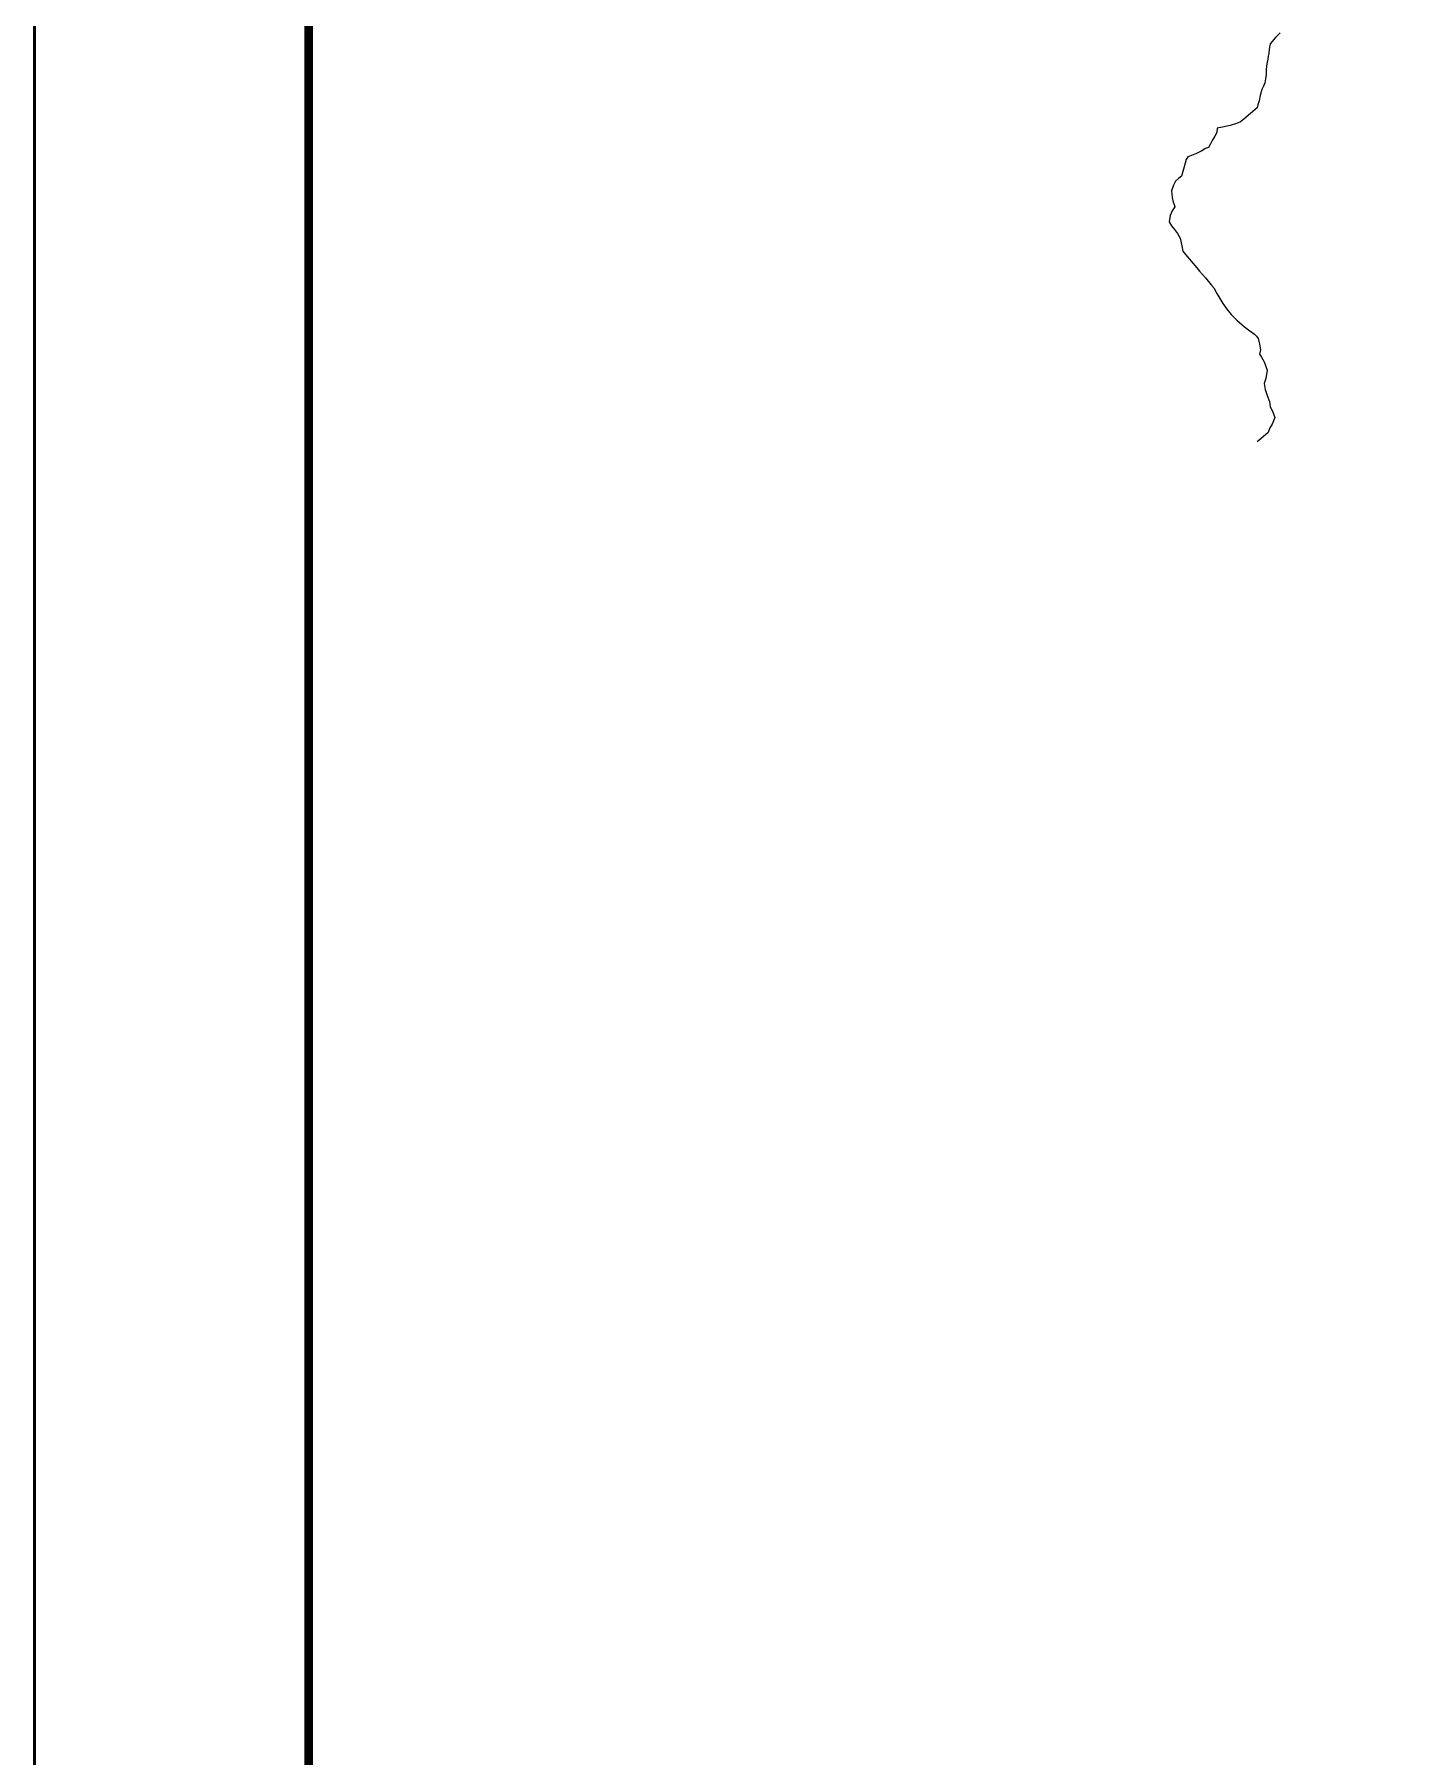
# Model space of a CAD drawing. Header units: metres. Extents: x 354768 to 355417, y 9249536 to 9250102.
# Drawn here: x 354798.5 to 354829.6, y 9249795.25 to 9249834.51 of the extents above; entities that cross this region are included whole.
import ezdxf

# ---------------------------------------------------------------- set-up
doc = ezdxf.new("R2010")
doc.units = ezdxf.units.M
doc.header["$LTSCALE"] = 0.25
doc.layers.add('CURVAS', color=33, linetype='CONTINUOUS', lineweight=13, true_color=0xb08860)
doc.layers.add('MARCO', color=7, linetype='CONTINUOUS', lineweight=50)

# ---------------------------------------------------------------- blocks, each defined once
blk = doc.blocks.new('CURVAS_DE_NIVEL')
at = {"layer": 'CURVAS'}
blk.add_lwpolyline([(354826.902, 9249834.544), (354826.796, 9249834.44), (354826.673, 9249834.299), (354826.648, 9249834.175), (354826.641, 9249834.077), (354826.628, 9249834.013), (354826.614, 9249833.95), (354826.599, 9249833.875), (354826.585, 9249833.791), (354826.58, 9249833.7), (354826.576, 9249833.598), (354826.566, 9249833.498), (354826.552, 9249833.407), (354826.515, 9249833.329), (354826.477, 9249833.252), (354826.446, 9249833.117), (354826.423, 9249833), (354826.404, 9249832.949), (354826.387, 9249832.904), (354826.377, 9249832.838), (354826.225, 9249832.709), (354826.067, 9249832.577), (354825.995, 9249832.516), (354825.902, 9249832.483), (354825.756, 9249832.438), (354825.581, 9249832.4), (354825.462, 9249832.372), (354825.455, 9249832.274), (354825.408, 9249832.194), (354825.348, 9249832.094), (354825.3, 9249832.003), (354825.265, 9249831.936), (354825.198, 9249831.909), (354825.112, 9249831.86), (354824.991, 9249831.793), (354824.875, 9249831.748), (354824.796, 9249831.718), (354824.756, 9249831.659), (354824.735, 9249831.577), (354824.697, 9249831.436), (354824.646, 9249831.279), (354824.581, 9249831.223), (354824.515, 9249831.168), (354824.465, 9249831.073), (354824.423, 9249830.943), (354824.436, 9249830.795), (354824.458, 9249830.69), (354824.482, 9249830.635), (354824.501, 9249830.581), (354824.469, 9249830.536), (354824.433, 9249830.49), (354824.393, 9249830.379), (354824.367, 9249830.238), (354824.42, 9249830.15), (354824.491, 9249830.064), (354824.556, 9249829.97), (354824.616, 9249829.862), (354824.656, 9249829.694), (354824.68, 9249829.569), (354824.74, 9249829.497), (354824.87, 9249829.341), (354825.001, 9249829.186), (354825.062, 9249829.114), (354825.193, 9249828.959), (354825.324, 9249828.804), (354825.386, 9249828.732), (354825.453, 9249828.606), (354825.592, 9249828.376), (354825.686, 9249828.245), (354825.783, 9249828.128), (354825.914, 9249827.994), (354826.085, 9249827.846), (354826.238, 9249827.731), (354826.313, 9249827.676), (354826.356, 9249827.63), (354826.395, 9249827.581), (354826.426, 9249827.449), (354826.45, 9249827.321), (354826.429, 9249827.224), (354826.47, 9249827.154), (354826.534, 9249827.045), (354826.605, 9249826.854), (354826.575, 9249826.663), (354826.536, 9249826.556), (354826.545, 9249826.504), (354826.559, 9249826.416), (354826.605, 9249826.282), (354826.652, 9249826.14), (354826.662, 9249826.078), (354826.672, 9249826.017), (354826.727, 9249825.92), (354826.776, 9249825.775), (354826.715, 9249825.625), (354826.653, 9249825.53), (354826.639, 9249825.481), (354826.623, 9249825.433), (354826.464, 9249825.297), (354826.375, 9249825.223)], dxfattribs=at)

msp = doc.modelspace()

# ---------------------------------------------------------------- linework, layer by layer
at = {"layer": 'MARCO'}
msp.add_lwpolyline([(354798.5, 9249744.5), (355008.75, 9249744.5), (355008.75, 9249893), (354798.5, 9249893)], close=True, dxfattribs=at)
at = {"layer": 'MARCO', "const_width": 0.2}
msp.add_lwpolyline([(354804.75, 9249747), (355006.25, 9249747), (355006.25, 9249890.5), (354804.75, 9249890.5)], close=True, dxfattribs=at)

# ---------------------------------------------------------------- block references
at = {"layer": 'CURVAS'}
msp.add_blockref('CURVAS_DE_NIVEL', (0, 0), dxfattribs=at)

doc.saveas('drawing.dxf')
